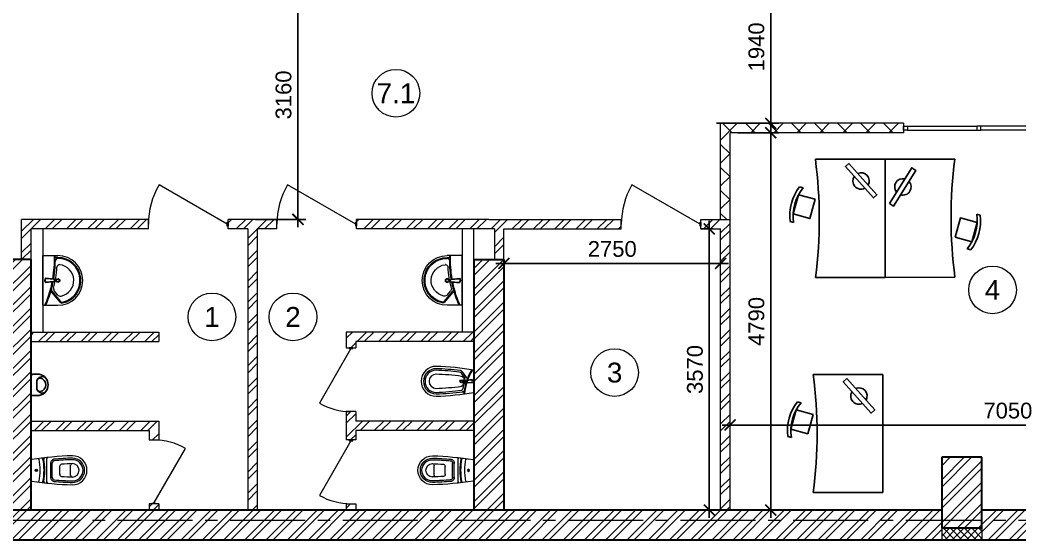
# Model space of a CAD drawing. Header units: millimetres. Extents: x 19315 to 19945, y -11469 to -10873.
# Drawn here: x 19469.4 to 19596.2, y -11060.5 to -10994.4 of the extents above; entities that cross this region are included whole.
import ezdxf
from ezdxf.enums import TextEntityAlignment as Align

# ---------------------------------------------------------------- set-up
doc = ezdxf.new("R2010")
doc.units = ezdxf.units.MM
doc.linetypes.add('CENTER2', pattern=[28.575, 19.05, -3.175, 3.175, -3.175])
doc.linetypes.add('ОСЕВАЯ', pattern=[2, 1.25, -0.25, 0.25, -0.25])
doc.layers.add('SANITA', color=162, linetype='Continuous')
for name, color, linetype, lineweight in [('WC', 140, 'Continuous', 0), ('Двери', 12, 'Continuous', 15), ('Наружные стены кирпич', 22, 'Continuous', 60), ('Оси', 7, 'ОСЕВАЯ', 0), ('Перегородки', 41, 'Continuous', 18), ('Размеры', 255, 'Continuous', 9), ('Стеклянные перегородки', 153, 'Continuous', 0), ('Штих планы', 7, 'Continuous', 0), ('штрих кирпич', 30, 'Continuous', 0), ('Экспликация', 255, 'Continuous', 15)]:
    doc.layers.add(name, color=color, linetype=linetype, lineweight=lineweight)
doc.layers.add('утепл', color=7, linetype='Continuous', lineweight=0, true_color=0xab9638)
doc.styles.add('1', font='arial.ttf')
doc.styles.add('1- arial', font='arial.ttf')
doc.dimstyles.new('zhu m100', dxfattribs={"dimtxt": 2, "dimasz": 1.4, "dimexe": 1, "dimexo": 1, "dimgap": 0.8, "dimtad": 1, "dimlfac": 100, "dimzin": 12, "dimdsep": 46, "dimtxsty": '1', "dimblk": 'ARCHTICK', "dimcen": 0.09, "dimdle": 1, "dimclrd": 7, "dimclre": 7, "dimclrt": 7, "dimazin": 3, "dimtfac": 1, "dimtmove": 1, "dimatfit": 3, "dimfxl": 1, "dimtolj": 1, "dimtzin": 0, "dimarcsym": 0})

# ---------------------------------------------------------------- blocks, each defined once
blk = doc.blocks.new('UN2')
for p, q in [((-12.7, 0), (12.7, 0)), ((-15.4, -20), (15.2, -20)), ((-9.8, -25), (9.8, -25)), ((-9.6, -27), (9.6, -27)), ((-5.3, -36.4), (5.3, -36.4)), ((-6.5, -50.3), (6.5, -50.3))]:
    blk.add_line(p, q)
for radius in [1.47, 0.98]:
    blk.add_circle((0, -6.9), radius)
for centre, radius, start, end in [((-12.3, -1.4), 1.5, 74.0189, 183.5224), ((12.3, -1.4), 1.5, 356.3322, 105.9811), ((377.2, -63.7), 395.8, 170.8703, 178.3792), ((-13.3, -8.8), 1.5, 170.1743, 271.8113), ((0, 64.2), 75.7, 259.4482, 280.7315), ((13.3, -8.8), 1.5, 261.4219, 21.6465), ((-377.2, -63.7), 395.8, 1.6208, 9.1302), ((-14.6, -21.8), 1.84, 89.6281, 166.3823), ((-14.4, -17.7), 1.51, 68.0151, 168.8207), ((-14, -13.8), 1.5, 180.7417, 268.4568), ((0, 64.2), 80.7, 259.6673, 280.3928), ((0, 64.2), 81.7, 259.755, 280.419), ((-14.5, -17.7), 1.5, 66.7736, 93.2173), ((-9.2, -30), 5, 83.6652, 179.9337), ((9.2, -30), 5, 0.0663, 96.3348), ((14.4, -17.7), 1.5, 354.6677, 121.3405), ((14, -13.8), 1.5, 268.1786, 14.9675), ((14.9, -21.5), 1.5, 357.0072, 100.2962), ((377.2, -63.7), 392.8, 174.9489, 178.3792), ((377.2, -63.7), 390.8, 174.963, 178.3792), ((-9.2, -30), 3, 83.6652, 179.9337), ((-4.9, -39.4), 3, 93.5859, 166.0627), ((4.9, -39.3), 2.99, 13.7549, 93.3759), ((9.2, -30), 3, 0.0663, 96.3348), ((-377.2, -63.7), 390.8, 1.6208, 5.037), ((-377.2, -63.7), 392.8, 1.6208, 5.0511), ((377.2, -63.7), 385.8, 176.283, 178.3792), ((-6.2, -52.6), 2.31, 88.7556, 177.4546), ((6.2, -52.6), 2.33, 2.9134, 90.0601), ((-377.2, -63.7), 385.8, 1.6208, 3.7369), ((0, -52.5), 18.5, 180, 0), ((0, -52.5), 15.5, 180, 0), ((0, -52.5), 13.5, 180, 0), ((0, -52.5), 8.5, 180, 0)]:
    blk.add_arc(centre, radius, start, end)
blk = doc.blocks.new('BIDE1')
for p, q in [((-14, 0), (14, 0)), ((-12.1, -14.8), (-4.2, -9.3)), ((-10.5, -16.1), (-3.8, -11.5)), ((-4.8, -13.4), (-3.3, -12.3)), ((-2.1, -2.3), (-1, -11)), ((-1.6, -2.5), (-0.5, -10.9)), ((-1, -11), (1.5, -11)), ((1, -11), (1.5, -2.5)), ((1.5, -11), (2, -2.3))]:
    blk.add_line(p, q)
for radius in [2.08, 1.28]:
    blk.add_circle((0, -15.8), radius)
for centre, radius, start, end in [((326.6, -59.7), 345.8, 170.0519, 178.0544), ((-326.6, -59.7), 345.8, 1.9456, 9.9481), ((24.4, 64.4), 77.9, 240.0225, 263.6508), ((24.4, 64.4), 76.9, 239.7442, 263.6508), ((-5.1, -8.8), 1, 311.5896, 66.7231), ((-2.2, -14.8), 3.68, 68.3374, 113.8259), ((-2.1, -16.5), 4.27, 76.5202, 108.6884), ((0, -4.5), 3, 47.0645, 133.9592), ((0, -4.5), 2.5, 52.2976, 128.4171), ((24.4, 64.4), 79.9, 251.1582, 259.2324), ((24.4, 64.4), 80.9, 251.471, 255.5807), ((326.6, -59.7), 342.8, 172.9116, 178.0544), ((326.6, -59.7), 340.8, 173.0418, 178.0544), ((-9.1, -18.2), 4.54, 131.8228, 167.0521), ((-8.2, -18.7), 3.5, 126.919, 178.1634), ((326.6, -59.7), 335.8, 172.4791, 178.0544), ((-1, -17.5), 5.58, 133.7315, 162.0529), ((3.3, -16.9), 3.14, 6.4159, 71.998), ((-326.6, -59.7), 335.8, 1.9456, 7.4407), ((9.4, -16.1), 1.98, 351.5428, 83.0284), ((-326.6, -59.7), 340.8, 1.9456, 7.479), ((14.7, -14.3), 1.56, 101.8871, 185.0034), ((-326.6, -59.7), 342.8, 1.9456, 7.6227), ((0, -48), 19, 180, 0), ((0, -48), 16, 180, 0), ((0, -48), 14, 180, 0), ((0, -48), 9, 180, 0)]:
    blk.add_arc(centre, radius, start, end)
blk = doc.blocks.new('$P110')
at = {"layer": 'SANITA'}
for p, q in [((0.3, 1.8), (1.4, 1.8)), ((0, 1.5), (0, -1.5)), ((1, -0.75), (1, 0.75)), ((0.3, -1.8), (1.4, -1.8))]:
    blk.add_line(p, q, dxfattribs=at)
for centre, radius, start, end in [((0.3, 1.5), 0.3, 90, 180), ((1.07, 0), 1.83, 280.38885782, 79.61114218), ((1.93116, 0.405761), 0.992762, 64.79473559, 159.71123417), ((1.52661, 0.604032), 0.546469, 87.54687218, 164.50746425), ((1.32895, 0), 1.171052, 280.88053762, 79.11946238), ((0.3, -1.5), 0.3, 180, 270), ((1.52661, -0.604032), 0.546466, 195.49253575, 272.45312782), ((1.93116, -0.405761), 0.992753, 200.28876583, 295.20526441)]:
    blk.add_arc(centre, radius, start, end, dxfattribs=at)
blk = doc.blocks.new('UM2')
for p, q in [((-31.5, 0), (31.5, 0)), ((-31.5, 0), (-31.5, -19.1)), ((31.5, 0), (31.5, -19.1)), ((-27.5, -22), (-15.4, -11.7)), ((-26.8, -22.8), (-13.1, -11.3)), ((-1.7, -14.6), (-2.8, -3.4)), ((-1.2, -14.3), (-2.2, -3.6)), ((1.2, -14.3), (2.2, -3.6)), ((1.7, -14.6), (2.8, -3.4)), ((-31.5, -19.1), (-31.5, -19.1)), ((-18.2, -18.6), (-13.6, -14.7)), ((20.1, -21.3), (20.1, -21.6)), ((29.2, -19.1), (29.2, -16.7))]:
    blk.add_line(p, q)
for radius in [2.49, 1.72]:
    blk.add_circle((0, -19.1), radius)
for centre, radius, start, end in [((19.4, 107.7), 122.5, 245.465, 255.9692), ((19.4, 107.7), 121.4, 245.465, 255.9692), ((-16.2, -10.9), 1.2, 312.71, 72.3285), ((-11.7, -13.7), 2.76, 66.6618, 139.6841), ((26, 128.8), 144.6, 255.0139, 258.9076), ((26, 128.8), 143.5, 255.0139, 258.7719), ((0, -6.3), 4.08, 46.3972, 133.6028), ((0, -6.3), 3.52, 50.7544, 129.2456), ((0, -19.1), 31.5, 180, 0), ((-25.5, -24.4), 3.15, 128.5716, 193.13), ((0, -19.1), 29.2, 191.9113, 0), ((0, -19.1), 29.2, 191.9113, 0), ((0, -19.1), 28.1, 191.9113, 0), ((0, -19.1), 28.1, 191.9113, 0), ((-24.8, -24.7), 2.76, 123.2242, 201.0254), ((-14.8, -22.3), 5.12, 132.255, 190.7417), ((0, -19.1), 20.2, 191.9113, 353.0118), ((-10.3, -19.7), 6.07, 84.0037, 123.1633), ((26, 128.8), 146.9, 255.9126, 266.4713), ((0, -12.4), 2.81, 233.1301, 306.8699), ((0, -12.4), 2.25, 239.1422, 300.8578), ((26, 128.8), 144.6, 260.3587, 272.1815), ((26, 128.8), 143.5, 260.3278, 272.1815), ((16.7, -21.2), 3.41, 358.2421, 87.2733), ((24.8, -19.1), 3.32, 80.0731, 98.9846), ((24.7, -19.3), 3.45, 2.7291, 92.8682), ((30.1, -16.8), 0.962, 97.5862, 174.893)]:
    blk.add_arc(centre, radius, start, end)
blk = doc.blocks.new('Экспл_Помещений')
at = {"layer": 'Экспликация'}
blk.add_circle((0, 0), 3, dxfattribs=at)
at = {"layer": 'Экспликация', "color": 0, "style": '1- arial', "flags": 12}
blk.add_attdef('№_ПОМЕЩЕНИЯ', text='', height=2.5, dxfattribs=at).set_placement((0, 0), align=Align.MIDDLE_CENTER)
blk = doc.blocks.new('_ArchTick')
at = {"color": 0, "linetype": 'ByBlock', "const_width": 0.15}
blk.add_lwpolyline([(-0.5, -0.5), (0.5, 0.5)], dxfattribs=at)
blk = doc.blocks.new('*D88')
at = {"layer": 'Defpoints', "color": 0, "ltscale": 0.5, "transparency": 16777216}
for p in [(19530.83, -11025.35), (19558.33, -11025.35), (19558.33, -11025.35)]:
    blk.add_point(p, dxfattribs=at)
at = {"layer": 'Размеры', "color": 7, "lineweight": -2, "ltscale": 0.5, "transparency": 16777216}
blk.add_line((19529.83, -11025.35), (19559.33, -11025.35), dxfattribs=at)
at = {"layer": 'Размеры', "color": 7, "lineweight": -2, "ltscale": 0.5, "transparency": 16777216, "xscale": 1.4, "yscale": 1.4, "zscale": 1.4, "rotation": 180}
blk.add_blockref('_ArchTick', (19530.83, -11025.35), dxfattribs=at)
at = {"layer": 'Размеры', "color": 7, "lineweight": -2, "ltscale": 0.5, "transparency": 16777216, "xscale": 1.4, "yscale": 1.4, "zscale": 1.4}
blk.add_blockref('_ArchTick', (19558.33, -11025.35), dxfattribs=at)
at = {"layer": 'Размеры', "color": 7, "ltscale": 0.5, "transparency": 16777216, "insert": (19544.58, -11023.53), "char_height": 2, "attachment_point": 5, "style": '1'}
blk.add_mtext('\\A1;2750', dxfattribs=at)
blk = doc.blocks.new('*D89')
at = {"layer": 'Defpoints', "color": 0, "ltscale": 0.5, "transparency": 16777216}
for p in [(19558.33, -11020.97), (19556.9, -11056.67), (19558.33, -11056.67)]:
    blk.add_point(p, dxfattribs=at)
at = {"layer": 'Размеры', "color": 7, "lineweight": -2, "ltscale": 0.5, "transparency": 16777216}
for p, q in [((19556.9, -11019.97), (19556.9, -11057.67)), ((19557.33, -11020.97), (19555.9, -11020.97)), ((19557.33, -11056.67), (19555.9, -11056.67))]:
    blk.add_line(p, q, dxfattribs=at)
at = {"layer": 'Размеры', "color": 7, "lineweight": -2, "ltscale": 0.5, "transparency": 16777216, "xscale": 1.4, "yscale": 1.4, "zscale": 1.4}
for p, rotation in [((19556.9, -11020.97), 90), ((19556.9, -11056.67), 270)]:
    blk.add_blockref('_ArchTick', p, dxfattribs=dict(at, rotation=rotation))
at = {"layer": 'Размеры', "color": 7, "ltscale": 0.5, "transparency": 16777216, "insert": (19555.08, -11038.82), "char_height": 2, "attachment_point": 5, "rotation": 90, "style": '1'}
blk.add_mtext('\\A1;3570', dxfattribs=at)
blk = doc.blocks.new('*D289')
at = {"layer": 'Defpoints', "color": 0, "ltscale": 0.5, "transparency": 16777216}
for p in [(19559.53, -11008.77), (19564.7, -11008.77), (19559.53, -11056.67)]:
    blk.add_point(p, dxfattribs=at)
at = {"layer": 'Размеры', "color": 7, "lineweight": -2, "ltscale": 0.5, "transparency": 16777216}
for p, q in [((19564.7, -11057.67), (19564.7, -11007.77)), ((19560.53, -11008.77), (19565.7, -11008.77)), ((19560.53, -11056.67), (19565.7, -11056.67))]:
    blk.add_line(p, q, dxfattribs=at)
at = {"layer": 'Размеры', "color": 7, "lineweight": -2, "ltscale": 0.5, "transparency": 16777216, "xscale": 1.4, "yscale": 1.4, "zscale": 1.4}
for p, rotation in [((19564.7, -11008.77), 90), ((19564.7, -11056.67), 270)]:
    blk.add_blockref('_ArchTick', p, dxfattribs=dict(at, rotation=rotation))
at = {"layer": 'Размеры', "color": 7, "ltscale": 0.5, "transparency": 16777216, "insert": (19562.88, -11032.72), "char_height": 2, "attachment_point": 5, "rotation": 90, "style": '1'}
blk.add_mtext('\\A1;4790', dxfattribs=at)
blk = doc.blocks.new('*D290')
at = {"layer": 'Defpoints', "color": 0, "ltscale": 0.5, "transparency": 16777216}
for p in [(19560.03, -10988.17), (19564.7, -10988.17), (19556.83, -11007.57)]:
    blk.add_point(p, dxfattribs=at)
at = {"layer": 'Размеры', "color": 7, "lineweight": -2, "ltscale": 0.5, "transparency": 16777216}
for p, q in [((19564.7, -11008.57), (19564.7, -10987.17)), ((19561.03, -10988.17), (19565.7, -10988.17)), ((19557.83, -11007.57), (19565.7, -11007.57))]:
    blk.add_line(p, q, dxfattribs=at)
at = {"layer": 'Размеры', "color": 7, "lineweight": -2, "ltscale": 0.5, "transparency": 16777216, "xscale": 1.4, "yscale": 1.4, "zscale": 1.4}
for p, rotation in [((19564.7, -10988.17), 90), ((19564.7, -11007.57), 270)]:
    blk.add_blockref('_ArchTick', p, dxfattribs=dict(at, rotation=rotation))
at = {"layer": 'Размеры', "color": 7, "ltscale": 0.5, "transparency": 16777216, "insert": (19562.88, -10997.87), "char_height": 2, "attachment_point": 5, "rotation": 90, "style": '1'}
blk.add_mtext('\\A1;1940', dxfattribs=at)
blk = doc.blocks.new('*D92')
at = {"layer": 'Defpoints', "color": 0, "ltscale": 0.5, "transparency": 16777216}
for p in [(19559.53, -11045.87), (19630.03, -11045.87), (19630.03, -11045.87)]:
    blk.add_point(p, dxfattribs=at)
at = {"layer": 'Размеры', "color": 7, "lineweight": -2, "ltscale": 0.5, "transparency": 16777216}
blk.add_line((19558.53, -11045.87), (19631.03, -11045.87), dxfattribs=at)
at = {"layer": 'Размеры', "color": 7, "lineweight": -2, "ltscale": 0.5, "transparency": 16777216, "xscale": 1.4, "yscale": 1.4, "zscale": 1.4, "rotation": 180}
blk.add_blockref('_ArchTick', (19559.53, -11045.87), dxfattribs=at)
at = {"layer": 'Размеры', "color": 7, "lineweight": -2, "ltscale": 0.5, "transparency": 16777216, "xscale": 1.4, "yscale": 1.4, "zscale": 1.4}
blk.add_blockref('_ArchTick', (19630.03, -11045.87), dxfattribs=at)
at = {"layer": 'Размеры', "color": 7, "ltscale": 0.5, "transparency": 16777216, "insert": (19594.78, -11044.05), "char_height": 2, "attachment_point": 5, "style": '1'}
blk.add_mtext('\\A1;7050', dxfattribs=at)
blk = doc.blocks.new('*D126')
at = {"layer": 'Defpoints', "color": 0, "ltscale": 0.5, "transparency": 16777216}
for p in [(19500.03, -10988.17), (19504.7, -10988.17), (19498.33, -11019.77)]:
    blk.add_point(p, dxfattribs=at)
at = {"layer": 'Размеры', "color": 7, "lineweight": -2, "ltscale": 0.5, "transparency": 16777216}
for p, q in [((19504.7, -11020.77), (19504.7, -10987.17)), ((19501.03, -10988.17), (19505.7, -10988.17)), ((19499.33, -11019.77), (19505.7, -11019.77))]:
    blk.add_line(p, q, dxfattribs=at)
at = {"layer": 'Размеры', "color": 7, "lineweight": -2, "ltscale": 0.5, "transparency": 16777216, "xscale": 1.4, "yscale": 1.4, "zscale": 1.4}
for p, rotation in [((19504.7, -10988.17), 90), ((19504.7, -11019.77), 270)]:
    blk.add_blockref('_ArchTick', p, dxfattribs=dict(at, rotation=rotation))
at = {"layer": 'Размеры', "color": 7, "ltscale": 0.5, "transparency": 16777216, "insert": (19502.88, -11003.97), "char_height": 2, "attachment_point": 5, "rotation": 90, "style": '1'}
blk.add_mtext('\\A1;3160', dxfattribs=at)

msp = doc.modelspace()

# ---------------------------------------------------------------- hatches: boundary and pattern name
at = {"layer": 'утепл'}
h = msp.add_hatch(dxfattribs=at)
h.set_pattern_fill('ANSI37', scale=0.2, style=0)
h.set_pattern_definition([(45, (21126.2035, -12260.0203), (-0.4490128, 0.4490128), []), (135, (21126.2035, -12260.0203), (-0.4490128, -0.4490128), [])])
h.paths.add_polyline_path([(19591.48391, -11058.97113), (19588.93391, -11058.97113), (19588.93391, -11060.47113), (19591.48391, -11060.47113)])
h.paths.add_polyline_path([(19588.93391, -11058.97113), (19586.38391, -11058.97113), (19586.38391, -11060.47113), (19588.93391, -11060.47113)])
h.paths.add_polyline_path([(19468.93391, -10910.47112), (19466.38391, -10910.47116), (19466.38391, -10911.97116), (19468.93391, -10911.97116)])
h.paths.add_polyline_path([(19471.48391, -10910.47116), (19468.93391, -10910.47112), (19468.93391, -10911.97116), (19471.48391, -10911.97116)])
h.paths.add_polyline_path([(19531.48391, -10910.47116), (19528.93391, -10910.47111), (19528.93391, -10911.97116), (19531.48391, -10911.97116)])
h.paths.add_polyline_path([(19528.93391, -10910.47111), (19526.38391, -10910.47116), (19526.38391, -10911.97116), (19528.93391, -10911.97116)])
h.paths.add_polyline_path([(19590.83391, -10910.4711), (19588.93391, -10910.4711), (19588.93391, -10911.97116), (19590.83391, -10911.97116)])
h.paths.add_polyline_path([(19588.93391, -10910.4711), (19587.03391, -10910.4711), (19587.03391, -10911.97116), (19588.93391, -10911.97116)])
h.paths.add_polyline_path([(19650.83391, -10910.47111), (19648.93391, -10910.47111), (19648.93391, -10911.97116), (19650.83391, -10911.97116)])
h.paths.add_polyline_path([(19648.93391, -10910.47111), (19647.03391, -10910.47111), (19647.03391, -10911.97116), (19648.93391, -10911.97116)])
at = {"layer": 'Штих планы'}
h = msp.add_hatch(dxfattribs=at)
h.set_pattern_fill('ANSI37', color=256, scale=0.65, style=0)
h.set_pattern_definition([(45, (19469.0377, -10938.463), (-1.459292, 1.459292), []), (135, (19469.0377, -10938.463), (-1.459292, -1.459292), [])])
h.paths.add_polyline_path([(19469.53391, -10920.97116), (19468.93391, -10920.97116), (19468.93391, -10964.12113), (19469.53391, -10964.12113)])
h.paths.add_polyline_path([(19468.93391, -10920.97116), (19468.33391, -10920.97116), (19468.33391, -10964.12113), (19468.93391, -10964.12113)])
h.paths.add_polyline_path([(19529.53391, -10920.97116), (19528.93391, -10920.97116), (19528.93391, -10964.12113), (19529.53391, -10964.12113)])
h.paths.add_polyline_path([(19528.93391, -10920.97116), (19528.33391, -10920.97116), (19528.33391, -10964.12113), (19528.93391, -10964.12113)])
h.paths.add_polyline_path([(19549.93391, -10986.97116), (19529.53391, -10986.97116), (19529.53391, -10971.82113), (19528.93391, -10971.82113), (19528.93391, -10988.17116), (19549.93391, -10988.17116)])
h.paths.add_polyline_path([(19528.93391, -10971.82113), (19528.33391, -10971.82113), (19528.33391, -10986.97116), (19500.03391, -10986.97116), (19500.03391, -10988.17116), (19528.93391, -10988.17116)])
h.paths.add_polyline_path([(19489.93391, -10986.97116), (19469.53391, -10986.97116), (19469.53391, -10971.82113), (19468.93391, -10971.82113), (19468.93391, -10988.17116), (19489.93391, -10988.17116)])
h.paths.add_polyline_path([(19468.93391, -10971.82113), (19468.33391, -10971.82113), (19468.33391, -10986.97116), (19464.53391, -10986.97116), (19464.53391, -10988.17116), (19468.93391, -10988.17116)])
h.paths.add_polyline_path([(19448.93391, -11011.97113), (19447.73391, -11011.97113), (19447.73391, -11024.87113), (19448.93391, -11024.87113)])
h.paths.add_polyline_path([(19448.93391, -10988.17116), (19454.43391, -10988.17116), (19454.43391, -10986.97116), (19410.23391, -10986.97116), (19410.23391, -10988.17116), (19447.73391, -10988.17116), (19447.73391, -11001.87113), (19448.93391, -11001.87113)])
h.paths.add_polyline_path([(19587.03391, -10986.97116), (19560.03391, -10986.97116), (19560.03391, -10988.17116), (19560.64719, -10988.17116), (19587.03391, -10988.17116)])
h.paths.add_polyline_path([(19581.53391, -11007.57116), (19558.33391, -11007.57116), (19558.33391, -11019.77113), (19559.53391, -11019.77113), (19559.53391, -11008.77116), (19581.53391, -11008.77116)])
h.paths.add_polyline_path([(19631.23391, -11007.57116), (19625.63391, -11007.57116), (19625.63391, -11008.77116), (19630.03391, -11008.77116), (19630.03391, -11024.87113), (19631.23391, -11024.87113)])
h.paths.add_polyline_path([(19664.93391, -10988.17116), (19663.73391, -10988.17116), (19663.73391, -11001.87113), (19664.93391, -11001.87113)])
h.paths.add_polyline_path([(19664.93391, -11011.97113), (19663.73391, -11011.97113), (19663.73391, -11024.87113), (19664.93391, -11024.87113)])
at = {"layer": 'штрих кирпич'}
h = msp.add_hatch(dxfattribs=at)
h.set_pattern_fill('ANSI32', color=256, scale=0.2, style=0)
h.set_pattern_definition([(45, (10410.9705, -8088.7454), (-1.3470384, 1.3470384), []), (45, (10411.8685, -8088.7454), (-1.3470384, 1.3470384), [])])
h.paths.add_polyline_path([(19711.43391, -10982.47113), (19708.93391, -10982.47113), (19708.93391, -10991.47113), (19711.43317, -10991.47113)])
h.paths.add_polyline_path([(19708.93391, -10982.47113), (19707.63391, -10982.47113), (19707.63317, -10991.47113), (19708.93391, -10991.47113)])
h.paths.add_polyline_path([(19711.43317, -10949.47113), (19708.93391, -10949.47113), (19708.93391, -10964.47113), (19711.43317, -10964.47113)])
h.paths.add_polyline_path([(19708.93391, -10949.47113), (19707.63317, -10949.47113), (19707.63317, -10964.47113), (19708.93391, -10964.47113)])
h.paths.add_polyline_path([(19708.93391, -10912.97113), (19707.63391, -10912.97113), (19707.63391, -10922.47113), (19708.93391, -10922.47113)])
h.paths.add_polyline_path([(19711.43391, -10912.97113), (19708.93391, -10912.97113), (19708.93391, -10922.47113), (19711.43391, -10922.47113)])
h.paths.add_polyline_path([(19711.43391, -10910.47113), (19708.93391, -10910.47113), (19708.93391, -10912.97113), (19711.43391, -10912.97113)])
h.paths.add_polyline_path([(19708.93391, -10910.47113), (19707.63391, -10910.47113), (19707.63391, -10912.97113), (19708.93391, -10912.97113)])
h.paths.add_polyline_path([(19708.93391, -11027.97113), (19707.63317, -11027.97113), (19707.63317, -11030.47113), (19708.93391, -11030.47113)])
h.paths.add_polyline_path([(19711.43317, -11027.97113), (19708.93391, -11027.97113), (19708.93391, -11030.47113), (19711.43317, -11030.47113)])
h.paths.add_polyline_path([(19711.43317, -11018.47113), (19708.93391, -11018.47113), (19708.93391, -11027.97113), (19711.43317, -11027.97113)])
h.paths.add_polyline_path([(19708.93391, -11018.47113), (19707.63317, -11018.47113), (19707.63317, -11027.97113), (19708.93391, -11027.97113)])
h.paths.add_polyline_path([(19408.93391, -10949.47113), (19406.43317, -10949.47113), (19406.43317, -10964.47113), (19408.93391, -10964.47113)])
h.paths.add_polyline_path([(19410.23317, -11018.47113), (19408.93391, -11018.47113), (19408.93391, -11027.97113), (19410.23317, -11027.97113)])
h.paths.add_polyline_path([(19408.93391, -11018.47113), (19406.43317, -11018.47113), (19406.43317, -11027.97113), (19408.93391, -11027.97113)])
h.paths.add_polyline_path([(19410.23317, -10982.47113), (19408.93391, -10982.47113), (19408.93391, -11000.47113), (19410.23317, -11000.47113)])
h.paths.add_polyline_path([(19408.93391, -10982.47113), (19406.43317, -10982.47113), (19406.43317, -11000.47113), (19408.93391, -11000.47113)])
h.paths.add_polyline_path([(19410.23317, -10949.47113), (19408.93391, -10949.47113), (19408.93391, -10964.47113), (19410.23317, -10964.47113)])
h.paths.add_polyline_path([(19588.93391, -11049.97113), (19586.38391, -11049.97113), (19586.38391, -11057.97113), (19588.93391, -11057.97113)])
h.paths.add_polyline_path([(19591.48391, -11049.97113), (19588.93391, -11049.97113), (19588.93391, -11057.97113), (19591.48391, -11057.97113)])
h.paths.add_polyline_path([(19591.48391, -11057.97113), (19588.93391, -11057.97113), (19588.93391, -11058.97113), (19591.48391, -11058.97113)])
h.paths.add_polyline_path([(19588.93391, -11057.97113), (19586.38391, -11057.97113), (19586.38391, -11058.97113), (19588.93391, -11058.97113)])
h.paths.add_polyline_path([(19586.38391, -11057.97113), (19528.93391, -11057.97113), (19528.93391, -11060.47113), (19586.38391, -11060.47113), (19586.38391, -11058.97113)])
h.paths.add_polyline_path([(19586.38391, -11056.67113), (19528.93391, -11056.67113), (19528.93391, -11057.97113), (19586.38391, -11057.97113)])
h.paths.add_polyline_path([(19631.93391, -11057.97113), (19591.48391, -11057.97113), (19591.48391, -11058.97113), (19591.48391, -11060.47113), (19631.93391, -11060.47113)])
h.paths.add_polyline_path([(19631.93391, -11056.67113), (19591.48391, -11056.67113), (19591.48391, -11057.97113), (19631.93391, -11057.97113)])
h.paths.add_polyline_path([(19528.93391, -10911.97116), (19526.38391, -10911.97116), (19526.38391, -10912.97113), (19528.93391, -10912.97113)])
h.paths.add_polyline_path([(19531.48391, -10911.97116), (19528.93391, -10911.97116), (19528.93391, -10912.97113), (19531.48391, -10912.97113)])
h.paths.add_polyline_path([(19531.48391, -10912.97113), (19528.93391, -10912.97113), (19528.93391, -10920.97116), (19531.48391, -10920.97116)])
h.paths.add_polyline_path([(19528.93391, -10912.97113), (19526.38391, -10912.97113), (19526.38391, -10920.97116), (19528.93391, -10920.97116)])
h.paths.add_polyline_path([(19468.93391, -10911.97116), (19466.38391, -10911.97116), (19466.38391, -10912.97113), (19468.93391, -10912.97113)])
h.paths.add_polyline_path([(19471.48391, -10911.97116), (19468.93391, -10911.97116), (19468.93391, -10912.97113), (19471.48391, -10912.97113)])
h.paths.add_polyline_path([(19471.48391, -10912.97113), (19468.93391, -10912.97113), (19468.93391, -10920.97116), (19471.48391, -10920.97116)])
h.paths.add_polyline_path([(19468.93391, -10912.97113), (19466.38391, -10912.97113), (19466.38391, -10920.97116), (19468.93391, -10920.97116)])
h.paths.add_polyline_path([(19471.48391, -10964.12113), (19468.93391, -10964.12113), (19468.93391, -10967.97113), (19471.48391, -10967.97113)])
h.paths.add_polyline_path([(19468.93391, -10964.12113), (19466.38391, -10964.12113), (19466.38391, -10967.97113), (19468.93391, -10967.97113)])
h.paths.add_polyline_path([(19468.93391, -10967.97113), (19466.38391, -10967.97113), (19466.38391, -10971.82113), (19468.93391, -10971.82113)])
h.paths.add_polyline_path([(19471.48391, -10967.97113), (19468.93391, -10967.97113), (19468.93391, -10971.82113), (19471.48391, -10971.82113)])
h.paths.add_polyline_path([(19528.93391, -10964.12113), (19526.38391, -10964.12113), (19526.38391, -10967.97113), (19528.93391, -10967.97113)])
h.paths.add_polyline_path([(19531.48391, -10964.12113), (19528.93391, -10964.12113), (19528.93391, -10967.97113), (19531.48391, -10967.97113)])
h.paths.add_polyline_path([(19531.48391, -10967.97113), (19528.93391, -10967.97113), (19528.93391, -10971.82113), (19531.48391, -10971.82113)])
h.paths.add_polyline_path([(19528.93391, -10967.97113), (19526.38391, -10967.97113), (19526.38391, -10971.82113), (19528.93391, -10971.82113)])
h.paths.add_polyline_path([(19408.93391, -11027.97113), (19406.43391, -11027.97113), (19406.43391, -11030.47113), (19408.93391, -11030.47113)])
h.paths.add_polyline_path([(19410.23391, -11027.97113), (19408.93391, -11027.97113), (19408.93391, -11030.47113), (19410.23391, -11030.47113)])
h.paths.add_polyline_path([(19408.93391, -11054.47113), (19406.43391, -11054.47113), (19406.43391, -11057.97113), (19408.93391, -11057.97113)])
h.paths.add_polyline_path([(19410.23391, -11054.47113), (19408.93391, -11054.47113), (19408.93391, -11057.97113), (19468.93391, -11057.97113), (19468.93391, -11056.67113), (19410.23391, -11056.67113)])
h.paths.add_polyline_path([(19468.93391, -11057.97113), (19408.93391, -11057.97113), (19408.93391, -11060.47113), (19468.93391, -11060.47113)])
h.paths.add_polyline_path([(19708.93391, -11054.47113), (19707.63391, -11054.47113), (19707.63391, -11056.67113), (19648.93391, -11056.67113), (19648.93391, -11057.97113), (19708.93391, -11057.97113)])
h.paths.add_polyline_path([(19711.43391, -11054.47113), (19708.93391, -11054.47113), (19708.93391, -11057.97113), (19711.43391, -11057.97113)])
h.paths.add_polyline_path([(19711.43391, -11057.97113), (19708.93391, -11057.97113), (19708.93391, -11060.47113), (19711.43391, -11060.47113)])
h.paths.add_polyline_path([(19648.93391, -10911.97116), (19647.03391, -10911.97116), (19647.03391, -10912.97113), (19648.93391, -10912.97113)])
h.paths.add_polyline_path([(19650.83391, -10911.97116), (19648.93391, -10911.97116), (19648.93391, -10912.97113), (19650.83391, -10912.97113)])
h.paths.add_polyline_path([(19650.83391, -10912.97113), (19648.93391, -10912.97113), (19648.93391, -10920.97116), (19649.18391, -10920.97116), (19650.83391, -10920.97116)])
h.paths.add_polyline_path([(19648.93391, -10912.97113), (19647.03391, -10912.97113), (19647.03391, -10920.97116), (19648.93391, -10920.97116)])
h.paths.add_polyline_path([(19650.83391, -10931.07116), (19648.93391, -10931.07116), (19648.93391, -10967.97113), (19650.83391, -10967.97113)])
h.paths.add_polyline_path([(19648.93391, -10931.07116), (19647.03391, -10931.07116), (19647.03391, -10967.97113), (19648.93391, -10967.97113)])
h.paths.add_polyline_path([(19650.83391, -10967.97113), (19648.93391, -10967.97113), (19648.93391, -10988.17116), (19650.83391, -10988.17116)])
h.paths.add_polyline_path([(19648.93391, -10967.97113), (19647.03391, -10967.97113), (19647.03391, -10988.17116), (19648.93391, -10988.17116)])
h.paths.add_polyline_path([(19707.63391, -11024.87113), (19648.93391, -11024.87113), (19648.93391, -11027.97113), (19707.63391, -11027.97113)])
h.paths.add_polyline_path([(19707.63391, -11027.97113), (19648.93391, -11027.97113), (19648.93391, -11028.67113), (19707.63391, -11028.67113)])
h.paths.add_polyline_path([(19648.93391, -11024.87113), (19647.03391, -11024.87113), (19647.03391, -11027.97113), (19648.93391, -11027.97113)])
h.paths.add_polyline_path([(19648.93391, -11027.97113), (19647.03391, -11027.97113), (19647.03391, -11028.22113), (19647.03391, -11028.67113), (19648.93391, -11028.67113)])
h.paths.add_polyline_path([(19648.93391, -11056.67113), (19631.93391, -11056.67113), (19631.93391, -11057.97113), (19648.93391, -11057.97113)])
h.paths.add_polyline_path([(19648.93391, -11057.97113), (19631.93391, -11057.97113), (19631.93391, -11060.47113), (19648.93391, -11060.47113)])
h.paths.add_polyline_path([(19708.93391, -11057.97113), (19648.93391, -11057.97113), (19648.93391, -11060.47113), (19708.93391, -11060.47113)])
h.paths.add_polyline_path([(19453.83391, -11024.87113), (19410.23391, -11024.87113), (19410.23391, -11027.97113), (19453.83391, -11027.97113), (19453.83391, -11027.72113)])
h.paths.add_polyline_path([(19453.83391, -11027.97113), (19410.23391, -11027.97113), (19410.23391, -11028.67113), (19453.83391, -11028.67113)])
h.paths.add_polyline_path([(19408.93391, -11057.97113), (19406.43391, -11057.97113), (19406.43391, -11060.47113), (19408.93391, -11060.47113)])
h.paths.add_polyline_path([(19468.93391, -11027.97113), (19467.03391, -11027.97113), (19467.03391, -11056.67113), (19468.93391, -11056.67113)])
h.paths.add_polyline_path([(19470.83391, -11027.97113), (19468.93391, -11027.97113), (19468.93391, -11056.67113), (19470.83391, -11056.67113)])
h.paths.add_polyline_path([(19470.83391, -11024.87113), (19468.93391, -11024.87113), (19468.93391, -11027.97113), (19470.83391, -11027.97113)])
h.paths.add_polyline_path([(19468.93391, -11024.87113), (19467.03391, -11024.87113), (19467.03391, -11027.97113), (19468.93391, -11027.97113)])
h.paths.add_polyline_path([(19528.93391, -11057.97113), (19468.93391, -11057.97113), (19468.93391, -11060.47113), (19528.93391, -11060.47113)])
h.paths.add_polyline_path([(19528.93391, -11056.67113), (19468.93391, -11056.67113), (19468.93391, -11057.97113), (19528.93391, -11057.97113)])
h.paths.add_polyline_path([(19530.83391, -11027.97113), (19528.93391, -11027.97113), (19528.93391, -11056.67113), (19530.83391, -11056.67113)])
h.paths.add_polyline_path([(19528.93391, -11027.97113), (19527.03391, -11027.97113), (19527.03391, -11056.67113), (19528.93391, -11056.67113)])
h.paths.add_polyline_path([(19528.93391, -11024.87113), (19527.03391, -11024.87113), (19527.03391, -11027.97113), (19528.93391, -11027.97113)])
h.paths.add_polyline_path([(19530.83391, -11024.87113), (19528.93391, -11024.87113), (19528.93391, -11027.97113), (19530.83391, -11027.97113)])
h.paths.add_polyline_path([(19633.83391, -11028.22113), (19633.83391, -11027.97113), (19631.93391, -11027.97113), (19631.93391, -11056.67113), (19633.83391, -11056.67113)])
h.paths.add_polyline_path([(19631.93391, -11027.97113), (19630.03391, -11027.97113), (19630.03391, -11056.67113), (19631.93391, -11056.67113)])
h.paths.add_polyline_path([(19631.93391, -11024.87113), (19630.03391, -11024.87113), (19630.03391, -11027.97113), (19631.93391, -11027.97113)])
h.paths.add_polyline_path([(19633.83391, -11024.87113), (19631.93391, -11024.87113), (19631.93391, -11027.97113), (19633.83391, -11027.97113), (19633.83391, -11027.72113)])
h.paths.add_polyline_path([(19588.93391, -10967.97113), (19587.03391, -10967.97113), (19587.03391, -10988.17116), (19588.93391, -10988.17116)])
h.paths.add_polyline_path([(19590.83391, -10967.97113), (19588.93391, -10967.97113), (19588.93391, -10988.17116), (19590.83391, -10988.17116)])
h.paths.add_polyline_path([(19588.93391, -10912.97113), (19587.03391, -10912.97113), (19587.03391, -10967.97113), (19588.93391, -10967.97113)])
h.paths.add_polyline_path([(19590.83391, -10912.97113), (19588.93391, -10912.97113), (19588.93391, -10967.97113), (19590.83391, -10967.97113)])
h.paths.add_polyline_path([(19588.93391, -10911.97116), (19587.03391, -10911.97116), (19587.03391, -10912.97113), (19588.93391, -10912.97113)])
h.paths.add_polyline_path([(19590.83391, -10911.97116), (19588.93391, -10911.97116), (19588.93391, -10912.97113), (19590.83391, -10912.97113)])
h.paths.add_polyline_path([(19410.23317, -10931.47113), (19406.43391, -10931.47113), (19406.43391, -10910.47113), (19410.23317, -10910.47113)])
h = msp.add_hatch(dxfattribs=at)
h.set_pattern_fill('ANSI32', color=256, scale=0.2, style=0)
h.set_pattern_definition([(45, (19625.0902, -10976.2767), (-1.347038, 1.347038), []), (45, (19625.9882, -10976.2767), (-1.347038, 1.347038), [])])
h.paths.add_polyline_path([(19628.93391, -10975.67116), (19623.63391, -10975.67116), (19623.63391, -10967.97113), (19622.43391, -10967.97113), (19622.43391, -10988.17116), (19637.24796, -10988.17116), (19637.24796, -10987.57116), (19636.47498, -10986.97116), (19623.63391, -10986.97116), (19623.63391, -10976.87116), (19628.93391, -10976.87116)])
h.paths.add_polyline_path([(19623.63391, -10914.4711), (19622.43391, -10914.4711), (19622.43391, -10967.97113), (19623.63391, -10967.97113)])
h.paths.add_polyline_path([(19647.03391, -10986.97116), (19637.24796, -10986.97116), (19637.24796, -10988.17116), (19647.03391, -10988.17116)])
h.paths.add_polyline_path([(19528.93391, -11019.77113), (19512.13391, -11019.77113), (19512.13391, -11020.97113), (19528.93391, -11020.97113)])
h.paths.add_polyline_path([(19545.73391, -11019.77113), (19528.93391, -11019.77113), (19528.93391, -11020.97113), (19529.63391, -11020.97113), (19529.63391, -11024.87113), (19530.83391, -11024.87113), (19530.83391, -11020.97113), (19545.73391, -11020.97113)])
h.paths.add_polyline_path([(19485.73391, -11019.77113), (19469.63391, -11019.77113), (19469.63391, -11024.87113), (19470.83391, -11024.87113), (19470.83391, -11020.97113), (19485.73391, -11020.97113)])
h.paths.add_polyline_path([(19487.03391, -11034.07113), (19485.83391, -11034.07113), (19470.83391, -11034.07113), (19470.83391, -11035.27113), (19487.03391, -11035.27113)])
h.paths.add_polyline_path([(19487.03391, -11045.37113), (19470.83391, -11045.37113), (19470.83391, -11046.57113), (19485.83391, -11046.57113), (19485.83391, -11047.77113), (19487.03391, -11047.77113)])
h.paths.add_polyline_path([(19487.03391, -11055.87113), (19485.83391, -11055.87113), (19485.83391, -11056.67113), (19487.03391, -11056.67113)])
h.paths.add_polyline_path([(19512.03391, -11055.87113), (19510.83391, -11055.87113), (19510.83391, -11056.67113), (19512.03391, -11056.67113)])
h.paths.add_polyline_path([(19527.03391, -11045.37113), (19512.03391, -11045.37113), (19512.03391, -11044.17113), (19510.83391, -11044.17113), (19510.83391, -11047.77113), (19512.03391, -11047.77113), (19512.03391, -11046.57113), (19527.03391, -11046.57113)])
h.paths.add_polyline_path([(19512.03391, -11035.27113), (19527.03391, -11035.27113), (19527.03391, -11034.07113), (19510.83391, -11034.07113), (19510.83391, -11036.07113), (19512.03391, -11036.07113)])
h.paths.add_polyline_path([(19502.03391, -11019.77113), (19495.83391, -11019.77113), (19495.83391, -11020.97113), (19498.33391, -11020.97113), (19498.33391, -11027.97113), (19499.53391, -11027.97113), (19499.53391, -11020.97113), (19502.03391, -11020.97113)])
h.paths.add_polyline_path([(19499.53391, -11027.97113), (19498.33391, -11027.97113), (19498.33391, -11056.67113), (19499.53391, -11056.67113)])
h.paths.add_polyline_path([(19559.53391, -11019.77113), (19555.83391, -11019.77113), (19555.83391, -11020.97113), (19558.33391, -11020.97113), (19558.33391, -11027.97113), (19559.53391, -11027.97113)])
h.paths.add_polyline_path([(19559.53391, -11027.97113), (19558.33391, -11027.97113), (19558.33391, -11056.67113), (19559.53391, -11056.67113)])
h.paths.add_polyline_path([(19670.33391, -10986.97116), (19650.83391, -10986.97116), (19650.83391, -10988.17116), (19670.33391, -10988.17116)])
h.paths.add_polyline_path([(19707.63391, -10986.97116), (19680.43391, -10986.97116), (19680.43391, -10988.17116), (19707.63391, -10988.17116)])
h.paths.add_polyline_path([(19647.03391, -10975.67116), (19637.03391, -10975.67116), (19637.03391, -10976.87116), (19647.03391, -10976.87116)])

# ---------------------------------------------------------------- linework, layer by layer
at = {"color": 4, "ltscale": 0.5}
for p, q in [((19579.1996, -11012.12627), (19570.35316, -11012.13914)), ((19579.1996, -11012.12627), (19588.04605, -11012.11341)), ((19579.1996, -11012.12627), (19579.22142, -11027.12787)), ((19579.22142, -11027.12787), (19579.1996, -11012.12627)), ((19568.8119, -11015.73985), (19568.35801, -11015.61491)), ((19567.71955, -11017.85531), (19567.74145, -11017.77574)), ((19590.8237, -11019.10194), (19591.27759, -11019.22688)), ((19567.59732, -11020.1522), (19567.14343, -11020.02726)), ((19589.60912, -11023.51429), (19590.06301, -11023.63923)), ((19579.22142, -11027.12787), (19570.37497, -11027.14073)), ((19579.22142, -11027.12787), (19588.06786, -11027.115)), ((19578.92716, -11039.44553), (19570.0807, -11039.44553)), ((19578.92716, -11039.44553), (19578.92716, -11054.44714)), ((19578.92716, -11054.44714), (19578.92716, -11039.44553)), ((19568.53421, -11043.04401), (19568.08051, -11042.91841)), ((19567.43879, -11045.15787), (19567.46081, -11045.07833)), ((19567.31321, -11047.45458), (19566.85951, -11047.32898)), ((19578.92716, -11054.44714), (19570.0807, -11054.44714))]:
    msp.add_line(p, q, dxfattribs=at)
for points in [[(19574.61748, -11012.65586), (19578.17179, -11016.63817), (19577.71327, -11017.0474), (19574.15897, -11013.06509)], [(19579.76117, -11017.74942), (19582.57884, -11013.21592), (19583.10081, -11013.54034), (19580.28314, -11018.07384)], [(19570.3461, -11017.21306), (19569.67035, -11019.66793), (19567.53476, -11019.08007), (19568.20948, -11016.62893)], [(19588.07492, -11022.04108), (19588.75067, -11019.58621), (19590.88626, -11020.17407), (19590.21154, -11022.62521)], [(19574.34427, -11039.96846), (19577.89278, -11043.95593), (19577.43367, -11044.36449), (19573.88516, -11040.37702)], [(19570.06627, -11044.51945), (19569.38695, -11046.97333), (19567.25221, -11046.38237), (19567.9305, -11043.93221)]]:
    msp.add_lwpolyline(points, close=True, dxfattribs=at)
for centre, radius, start, end in [((19513.15897, -11019.72311), 57.69481, 352.6132323, 7.5533776), ((19645.26205, -11019.53103), 57.69481, 172.6132323, 187.5533776), ((19576.15736, -11014.88321), 1.04507, 330.4052608, 113.094137), ((19576.15736, -11014.88321), 1.04507, 147.3064539, 296.1929438), ((19581.46355, -11015.64366), 1.04507, 76.7936863, 219.4825625), ((19581.46355, -11015.64366), 1.04507, 253.6948794, 42.5813693), ((19573.09893, -11019.29328), 6.00056, 142.1929429, 187.0259234), ((19573.09893, -11019.29328), 5.56826, 140.3454054, 188.8734609), ((19585.32209, -11019.96086), 5.56826, 320.3454054, 8.8734609), ((19585.32209, -11019.96086), 6.00056, 322.1929429, 7.0259234), ((19512.87555, -11046.94634), 57.69481, 352.5299273, 7.4700727), ((19575.88091, -11042.19804), 1.04507, 147.223149, 296.1096388), ((19575.88091, -11042.19804), 1.04507, 330.3219558, 113.010832), ((19572.81607, -11046.60366), 6.00056, 142.109638, 186.9426185), ((19572.81607, -11046.60366), 5.56826, 140.2621005, 188.790156)]:
    msp.add_arc(centre, radius, start, end, dxfattribs=at)
at = {"layer": 'Двери'}
for p, q in [((19495.73391, -11020.37113), (19487.07366, -11015.37113)), ((19512.03391, -11020.37113), (19503.37366, -11015.37113)), ((19555.73391, -11020.37113), (19547.07366, -11015.37113)), ((19511.43391, -11036.17113), (19507.43391, -11043.09933)), ((19511.43391, -11047.87113), (19507.43391, -11054.79933)), ((19486.43391, -11055.77113), (19490.43391, -11048.84293))]:
    msp.add_line(p, q, dxfattribs=at)
for points in [[(19495.73391, -11020.62113), (19495.73391, -11020.12113), (19495.83391, -11020.12113), (19495.83391, -11020.62113)], [(19512.03391, -11020.62113), (19512.03391, -11020.12113), (19512.13391, -11020.12113), (19512.13391, -11020.62113)], [(19555.73391, -11020.62113), (19555.73391, -11020.12113), (19555.83391, -11020.12113), (19555.83391, -11020.62113)], [(19511.18391, -11036.17113), (19511.68391, -11036.17113), (19511.68391, -11036.07113), (19511.18391, -11036.07113)], [(19511.18391, -11047.87113), (19511.68391, -11047.87113), (19511.68391, -11047.77113), (19511.18391, -11047.77113)], [(19486.18391, -11055.77113), (19486.68391, -11055.77113), (19486.68391, -11055.87113), (19486.18391, -11055.87113)]]:
    msp.add_lwpolyline(points, close=True, dxfattribs=at)
at = {"layer": 'Двери', "ltscale": 0.5}
for centre, radius, start, end in [((19495.73391, -11020.37113), 10, 150, 180), ((19512.03391, -11020.37113), 10, 150, 180), ((19555.73391, -11020.37113), 10, 150, 180), ((19511.43391, -11036.17113), 8, 240, 270), ((19486.43391, -11055.77113), 8, 60, 90), ((19511.43391, -11047.87113), 8, 240, 270)]:
    msp.add_arc(centre, radius, start, end, dxfattribs=at)
at = {"layer": 'Наружные стены кирпич', "lineweight": 30}
for p, q in [((19470.83391, -11024.87113), (19467.03391, -11024.87113)), ((19470.83391, -11056.67113), (19470.83391, -11024.87113)), ((19527.03391, -11024.87113), (19527.03391, -11056.67113)), ((19527.03391, -11024.87113), (19530.83391, -11024.87113)), ((19530.83391, -11024.87113), (19530.83391, -11056.67113)), ((19591.48391, -11049.97113), (19586.38391, -11049.97113)), ((19586.38391, -11049.97113), (19586.38391, -11058.97113)), ((19591.48391, -11058.97113), (19591.48391, -11049.97113)), ((19586.38391, -11056.67113), (19410.23391, -11056.67113)), ((19707.63391, -11056.67113), (19591.48391, -11056.67113)), ((19591.48391, -11058.97113), (19586.38391, -11058.97113)), ((19711.43391, -11060.47113), (19406.43391, -11060.47113))]:
    msp.add_line(p, q, dxfattribs=at)
at = {"layer": 'Оси', "linetype": 'CENTER2', "ltscale": 0.5}
msp.add_line((19719.93391, -11057.97113), (19382.16418, -11057.97113), dxfattribs=at)
at = {"layer": 'Перегородки'}
for p, q in [((19581.53391, -11007.57116), (19558.33391, -11007.57116)), ((19558.33391, -11019.77113), (19558.33391, -11007.57116)), ((19581.53391, -11007.57116), (19581.53391, -11008.77116)), ((19581.53391, -11008.77116), (19559.53391, -11008.77116)), ((19559.53391, -11019.77113), (19559.53391, -11008.77116)), ((19485.73391, -11019.77113), (19469.63391, -11019.77113)), ((19469.63391, -11024.87113), (19469.63391, -11019.77113)), ((19485.73391, -11020.97113), (19485.73391, -11019.77113)), ((19502.03391, -11019.77113), (19495.83391, -11019.77113)), ((19495.83391, -11020.97113), (19495.83391, -11019.77113)), ((19502.03391, -11020.97113), (19502.03391, -11019.77113)), ((19528.93391, -11019.77113), (19512.13391, -11019.77113)), ((19512.13391, -11020.97113), (19512.13391, -11019.77113)), ((19528.93391, -11019.77113), (19545.73391, -11019.77113)), ((19545.73391, -11020.97113), (19545.73391, -11019.77113)), ((19555.83391, -11019.77113), (19559.53391, -11019.77113)), ((19555.83391, -11020.97113), (19555.83391, -11019.77113)), ((19559.53391, -11056.67113), (19559.53391, -11019.77113)), ((19485.73391, -11020.97113), (19470.83391, -11020.97113)), ((19470.83391, -11024.87113), (19470.83391, -11020.97113)), ((19472.33391, -11020.97113), (19472.33391, -11034.07113)), ((19498.33391, -11020.97113), (19495.83391, -11020.97113)), ((19498.33391, -11020.97113), (19498.33391, -11056.67113)), ((19502.03391, -11020.97113), (19499.53391, -11020.97113)), ((19499.53391, -11020.97113), (19499.53391, -11056.67113)), ((19529.63391, -11020.97113), (19512.13391, -11020.97113)), ((19525.53391, -11020.97113), (19525.53391, -11034.07113)), ((19527.03391, -11024.87113), (19527.03391, -11020.97113)), ((19529.63391, -11020.97113), (19529.63391, -11024.87113)), ((19530.83391, -11020.97113), (19545.73391, -11020.97113)), ((19530.83391, -11024.87113), (19530.83391, -11020.97113)), ((19555.83391, -11020.97113), (19558.33391, -11020.97113)), ((19558.33391, -11056.67113), (19558.33391, -11020.97113)), ((19470.83391, -11034.07113), (19487.03391, -11034.07113)), ((19485.83391, -11034.07113), (19487.03391, -11034.07113)), ((19485.83391, -11034.07113), (19487.03391, -11034.07113)), ((19487.03391, -11034.07113), (19487.03391, -11035.27113)), ((19527.03391, -11034.07113), (19510.83391, -11034.07113)), ((19510.83391, -11034.07113), (19510.83391, -11036.07113)), ((19470.83391, -11035.27113), (19487.03391, -11035.27113)), ((19527.03391, -11035.27113), (19512.03391, -11035.27113)), ((19512.03391, -11035.27113), (19512.03391, -11036.07113)), ((19510.83391, -11036.07113), (19512.03391, -11036.07113)), ((19510.83391, -11044.17113), (19510.83391, -11047.77113)), ((19512.03391, -11044.17113), (19510.83391, -11044.17113)), ((19512.03391, -11044.17113), (19512.03391, -11045.37113)), ((19470.83391, -11045.37113), (19487.03391, -11045.37113)), ((19487.03391, -11045.37113), (19487.03391, -11047.77113)), ((19527.03391, -11045.37113), (19512.03391, -11045.37113)), ((19470.83391, -11046.57113), (19485.83391, -11046.57113)), ((19485.83391, -11046.57113), (19485.83391, -11047.77113)), ((19527.03391, -11046.57113), (19512.03391, -11046.57113)), ((19512.03391, -11046.57113), (19512.03391, -11047.77113)), ((19485.83391, -11047.77113), (19487.03391, -11047.77113)), ((19512.03391, -11047.77113), (19510.83391, -11047.77113)), ((19485.83391, -11055.87113), (19485.83391, -11056.67113)), ((19487.03391, -11055.87113), (19485.83391, -11055.87113)), ((19487.03391, -11055.87113), (19487.03391, -11056.67113)), ((19510.83391, -11055.87113), (19510.83391, -11056.67113)), ((19510.83391, -11055.87113), (19512.03391, -11055.87113)), ((19512.03391, -11055.87113), (19512.03391, -11056.67113))]:
    msp.add_line(p, q, dxfattribs=at)
at = {"layer": 'Стеклянные перегородки'}
for p, q in [((19582.03391, -11007.92116), (19590.83391, -11007.92116)), ((19582.03391, -11008.42116), (19590.83391, -11008.42116)), ((19600.13391, -11007.92116), (19591.33391, -11007.92116)), ((19600.13391, -11008.42116), (19591.33391, -11008.42116))]:
    msp.add_line(p, q, dxfattribs=at)
for points in [[(19582.03391, -11008.42116), (19581.53391, -11008.42116), (19581.53391, -11007.92116), (19582.03391, -11007.92116)], [(19590.83391, -11007.92116), (19590.83391, -11008.42116), (19591.33391, -11008.42116), (19591.33391, -11007.92116)]]:
    msp.add_lwpolyline(points, close=True, dxfattribs=at)
at = {"layer": 'утепл', "color": 7}
for p, q in [((19586.38391, -11058.97113), (19586.38391, -11060.47113)), ((19591.48391, -11058.97113), (19591.48391, -11060.47113))]:
    msp.add_line(p, q, dxfattribs=at)

# ---------------------------------------------------------------- block references
at = {"layer": 'WC', "lineweight": 0, "zscale": 0.1}
for name, p, xscale, yscale, rotation in [('UM2', (19472.33391, -11027.52113), 0.09999999997671694, 0.1000000000058208, 90.00000000000001), ('UM2', (19525.53391, -11027.52113), -0.09999999997671694, 0.1000000000058208, 270), ('BIDE1', (19527.03391, -11040.32113), 0.1000000005024049, 0.09999999996034603, 270.000000137571)]:
    msp.add_blockref(name, p, dxfattribs=dict(at, xscale=xscale, yscale=yscale, rotation=rotation))
at = {"layer": 'WC'}
for name, p, xscale, yscale, zscale, rotation in [('$P110', (19470.83391, -11040.77113), -0.7500000001414374, 0.749999999996362, 0.75, 180.0690772231322), ('UN2', (19470.83391, -11051.62113), 0.09999999997671694, 0.1000000000058208, 0.1, 90.00000000000001), ('UN2', (19527.03391, -11051.62113), -0.09999999997671694, 0.1000000000058208, 0.1, 270)]:
    msp.add_blockref(name, p, dxfattribs=dict(at, xscale=xscale, yscale=yscale, zscale=zscale, rotation=rotation))
at = {"layer": 'Экспликация'}
ref = msp.add_blockref('Экспл_Помещений', (19517.13802, -11003.75482), dxfattribs=dict(at, xscale=1.008, yscale=1.008, zscale=1.008))
ref.add_attrib('№_ПОМЕЩЕНИЯ', '7.1', dxfattribs={"color": 7, "height": 2.52, "style": '1- arial'}).set_placement((19517.13802, -11003.75482), align=Align.MIDDLE_CENTER)
ref = msp.add_blockref('Экспл_Помещений', (19592.83134, -11028.71487), dxfattribs=dict(at, xscale=1.008, yscale=1.008, zscale=1.008))
ref.add_attrib('№_ПОМЕЩЕНИЯ', '4', dxfattribs={"color": 7, "height": 2.52, "style": '1- arial'}).set_placement((19592.83134, -11028.71487), align=Align.MIDDLE_CENTER)
ref = msp.add_blockref('Экспл_Помещений', (19493.79358, -11032.14696), dxfattribs=dict(at, xscale=1.008, yscale=1.008, zscale=1.008))
ref.add_attrib('№_ПОМЕЩЕНИЯ', '1', dxfattribs={"color": 7, "height": 2.52, "style": '1- arial'}).set_placement((19493.79358, -11032.14696), align=Align.MIDDLE_CENTER)
ref = msp.add_blockref('Экспл_Помещений', (19504.07424, -11032.14696), dxfattribs=dict(at, xscale=1.008, yscale=1.008, zscale=1.008))
ref.add_attrib('№_ПОМЕЩЕНИЯ', '2', dxfattribs={"color": 7, "height": 2.52, "style": '1- arial'}).set_placement((19504.07424, -11032.14696), align=Align.MIDDLE_CENTER)
ref = msp.add_blockref('Экспл_Помещений', (19544.88391, -11039.21058), dxfattribs=dict(at, xscale=1.008, yscale=1.008, zscale=1.008))
ref.add_attrib('№_ПОМЕЩЕНИЯ', '3', dxfattribs={"color": 7, "height": 2.52, "style": '1- arial'}).set_placement((19544.88391, -11039.21058), align=Align.MIDDLE_CENTER)

# ---------------------------------------------------------------- dimensions: what is measured, and where the dimension line sits
at = {"layer": 'Размеры', "ltscale": 0.5}
for base, p1, p2, picture, middle in [((19504.69898, -10988.17116), (19498.33391, -11019.77113), (19500.03391, -10988.17116), '*D126', (19502.87715, -11003.97115)), ((19564.69898, -10988.17116), (19556.83391, -11007.57116), (19560.03391, -10988.17116), '*D290', (19562.87783, -10997.87116)), ((19564.69898, -11008.77116), (19559.53391, -11056.67113), (19559.53391, -11008.77116), '*D289', (19562.87783, -11032.72115)), ((19556.90107, -11056.67113), (19558.33391, -11020.97113), (19558.33391, -11056.67113), '*D89', (19555.07925, -11038.82113))]:
    dim = msp.add_linear_dim(base=base, p1=p1, p2=p2, angle=90, dimstyle='zhu m100', dxfattribs=at)
    dim.commit()
    dim.dimension.update_dxf_attribs({"geometry": picture, "text_midpoint": middle})
for base, p1, p2, picture, middle in [((19558.33391, -11025.34684), (19530.83391, -11025.34684), (19558.33391, -11025.34684), '*D88', (19544.58391, -11023.52569)), ((19630.03391, -11045.86834), (19559.53391, -11045.86834), (19630.03391, -11045.86834), '*D92', (19594.78391, -11044.0472))]:
    dim = msp.add_linear_dim(base=base, p1=p1, p2=p2, dimstyle='zhu m100', dxfattribs=at)
    dim.commit()
    dim.dimension.update_dxf_attribs({"geometry": picture, "text_midpoint": middle})

doc.saveas('drawing.dxf')
